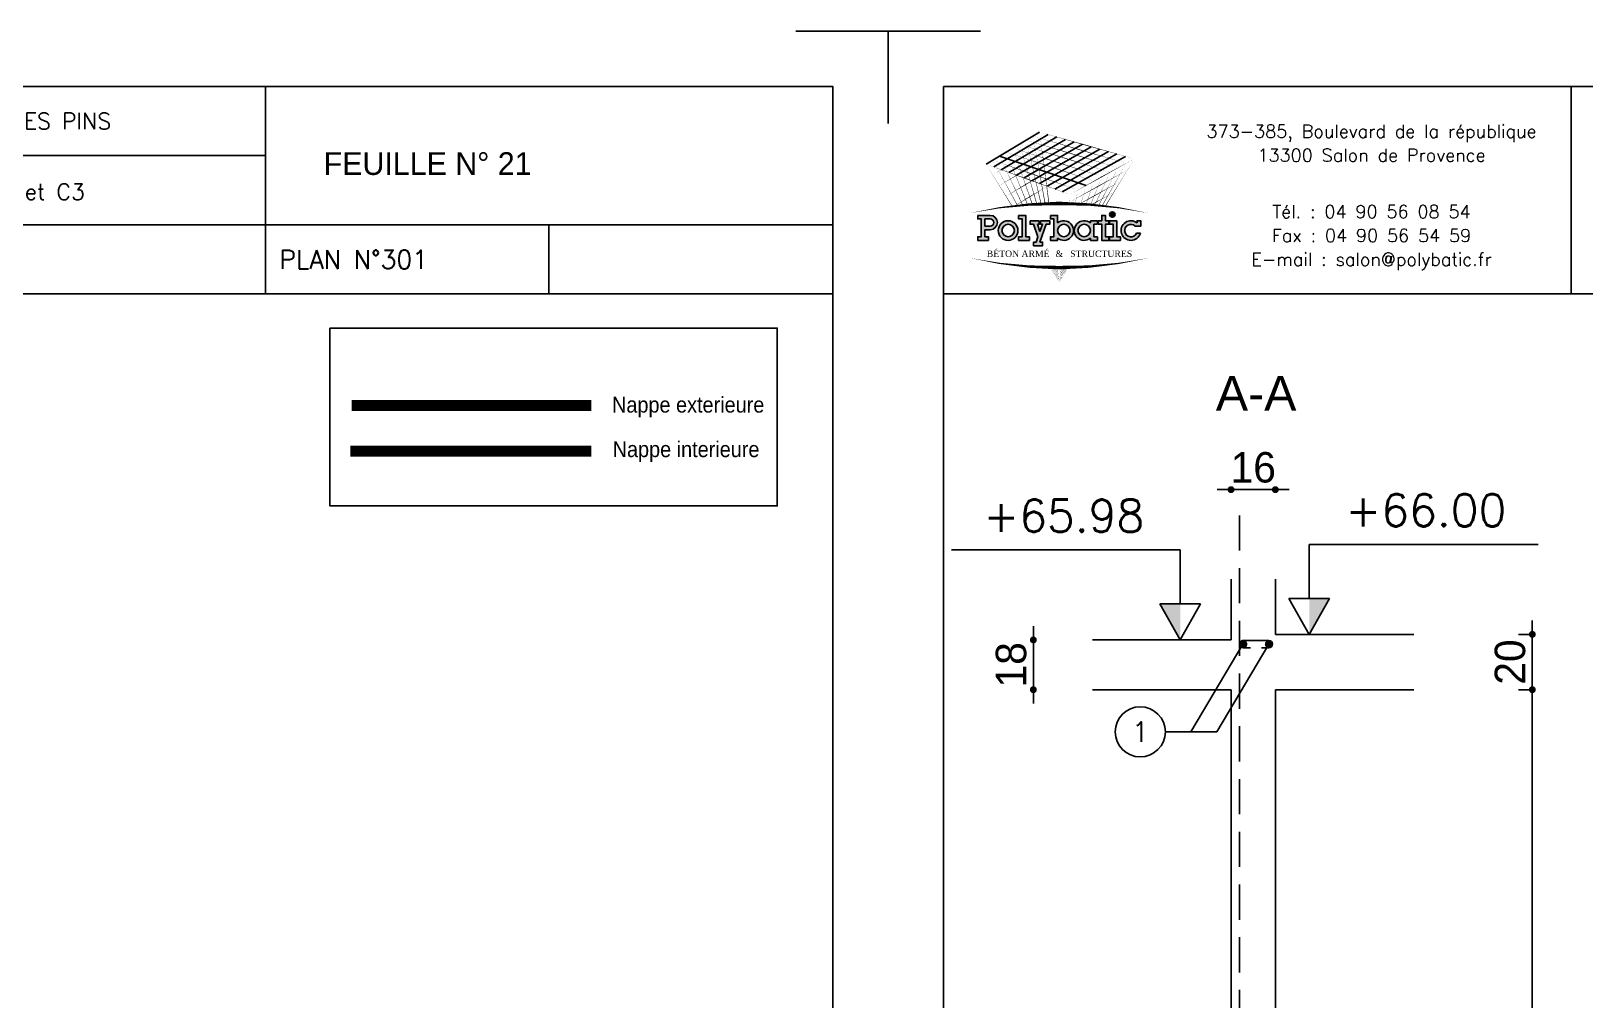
# Model space of a CAD drawing. Header units: metres. Extents: x -5618 to 118954, y -306 to 4637.
# Drawn here: x 13875 to 14436, y 1244 to 1594 of the extents above; entities that cross this region are included whole.
import ezdxf
from ezdxf.enums import TextEntityAlignment as Align

# ---------------------------------------------------------------- set-up
doc = ezdxf.new("R2010")
doc.units = ezdxf.units.M
doc.linetypes.add('CACHE', pattern=[9.524999999999999, 6.35, -3.175])
doc.linetypes.add('CACHEX2', pattern=[19.049999999999997, 12.7, -6.35])
for name, color, linetype in [('COTATION', 1, 'Continuous'), ('GO-CARTOUCHE', 7, 'Continuous'), ('GO-FER-HA', 140, 'Continuous'), ('GO-TEXTE', 9, 'Continuous'), ('K_ENT_M_Building_V.76', 7, 'Continuous'), ('STR_COTATION', 1, 'Continuous'), ('STR_TS', 22, 'Continuous'), ('STR_VOI-POT', 6, 'Continuous')]:
    doc.layers.add(name, color=color, linetype=linetype)
doc.layers.add('Kofragna_forma', color=7, linetype='Continuous', lineweight=70)
doc.styles.add('GrDimensions', font='simplex.shx')
doc.styles.add('POLYBATIC', font='TIMES.TTF')
doc.styles.add('schéma', font='simplex.shx')
doc.styles.add('TEXTE', font='romans.shx')
doc.styles.add('TEXTEBA', font='ARIAL.TTF')
doc.dimstyles.new('COUPE-20', dxfattribs={"dimscale": 0.5, "dimtxt": 22, "dimasz": 5, "dimexe": 0.05, "dimexo": 0, "dimgap": 5, "dimtad": 1, "dimdec": 0, "dimdsep": 46, "dimtxsty": 'Standard', "dimblk1": 'DOT', "dimblk2": 'DOT', "dimsah": 1, "dimcen": 0, "dimdle": 150, "dimclrd": 1, "dimclre": 1, "dimclrt": 7, "dimadec": 0, "dimazin": 0, "dimtfac": 1, "dimtdec": 0, "dimtix": 1, "dimtmove": 2, "dimatfit": 3, "dimldrblk": 'DOT', "dimfxl": 0, "dimtvp": 1, "dimtolj": 1, "dimtzin": 0, "dimarcsym": 0})

# ---------------------------------------------------------------- blocks, each defined once
blk = doc.blocks.new('A$C492E529B')
h = blk.add_hatch(color=256)
h.paths.add_polyline_path([(-1.982500000000002, 0.1), (-2.082500000000003, 0.1), (-2.082500000000003, 0.2999999999999999), (-1.932500000000003, 0.2999999999999999, 1), (-1.932500000000003, 0.7), (-2.282500000000002, 0.7), (-2.282500000000001, 0.6), (-2.182500000000003, 0.6), (-2.182500000000003, 0.1), (-2.282500000000003, 0.1), (-2.282500000000004, -6.938893903907228e-18), (-1.982500000000003, -6.938893903907228e-18)])
h.paths.add_polyline_path([(-2.082500000000003, 0.3999999999999889), (-2.082500000000003, 0.6), (-1.932500000000003, 0.6, -1), (-1.932500000000003, 0.3999999999999999)], flags=16)
h = blk.add_hatch(color=256)
h.paths.add_polyline_path([(-1.157500000000001, 0.275, 1), (-1.707500000000001, 0.275, 1)])
h.paths.add_polyline_path([(-1.607500000000002, 0.275, -1), (-1.257500000000002, 0.275, -1)], flags=16)
for color, points in [(256, [(-0.9375, 0.7), (-1.137499999999999, 0.7000000000000001), (-1.137500000000001, 0.5999999999999999), (-1.0375, 0.6), (-1.0375, 0.09999999999999998), (-1.137500000000001, 0.09999999999999996), (-1.137499999999999, -4.163336342344337e-17), (-0.8375000000000021, -4.163336342344337e-17), (-0.8375000000000004, 0.09999999999999994), (-0.9374999999999982, 0.09999999999999998)]), (256, [(-0.3674999999999997, 0.45), (-0.2675000000000001, 0.45), (-0.2674999999999983, 0.55), (-0.5234481005020868, 0.55), (-0.5234481005020868, 0.45), (-0.4734481005020861, 0.45), (-0.5425000000000004, 0.2527088585773882), (-0.6115518994979148, 0.45), (-0.5615518994979141, 0.45), (-0.5615518994979141, 0.55), (-0.8175000000000008, 0.55), (-0.8175000000000008, 0.45), (-0.7175000000000011, 0.45), (-0.5954740502510436, 0.1013544292886954), (-0.6484481005020868, -0.04999999999999991), (-0.7175000000000011, -0.04999999999999991), (-0.7175000000000011, -0.1499999999999999), (-0.4675000000000011, -0.1499999999999999), (-0.4675000000000011, -0.04999999999999991), (-0.5424999999999986, -0.0499999999999999)]), (256, [(1.392500000000002, 0.55), (1.2925, 0.55), (1.2925, 0.7000000000000001), (1.192500000000003, 0.7000000000000001), (1.192500000000003, 0.55), (1.092500000000003, 0.55), (1.092500000000003, 0.45), (1.192500000000004, 0.45), (1.192500000000003, -6.938893903907228e-18), (1.392500000000002, -6.938893903907228e-18), (1.392500000000002, 0.1), (1.292500000000004, 0.1), (1.292500000000004, 0.45), (1.392500000000005, 0.45)]), (140, [(1.412500000000003, 0.7250000000000001, 1), (1.562500000000005, 0.7250000000000001, 1)]), (256, [(1.612500000000002, 0.55), (1.412500000000003, 0.55), (1.412500000000003, 0.45), (1.512500000000003, 0.45), (1.512500000000003, 0.1), (1.412500000000003, 0.09999999999999999), (1.412500000000003, -6.938893903907228e-18), (1.712500000000002, -6.938893903907228e-18), (1.7125, 0.09999999999999999), (1.612500000000002, 0.1)]), (256, [(2.129974487139162, 0.4), (2.282500000000004, 0.4), (2.282500000000002, 0.55), (2.182500000000005, 0.55), (2.182500000000003, 0.487132034355964, 3.359496397493009), (2.272075131106462, 0.2), (2.165613883008421, 0.2, -3.125801635094081)])]:
    blk.add_hatch(color=color).paths.add_polyline_path(points)
h = blk.add_hatch(color=256)
h.paths.add_polyline_path([(-0.04749999999999943, 0.4871320343559638), (-0.04749999999999766, 0.7000000000000001), (-0.2474999999999987, 0.7), (-0.2474999999999987, 0.6000000000000001), (-0.1474999999999991, 0.6000000000000001), (-0.1474999999999991, 0.1), (-0.2475000000000005, 0.09999999999999999), (-0.2474999999999987, -6.938893903907228e-18), (-0.04749999999999766, -1.387778780781446e-17), (-0.04749999999999943, 0.06286796564403607, 2.121320343559649)])
h.paths.add_polyline_path([(-0.04749999999999943, 0.275, -1), (0.3025000000000002, 0.275, -1)], flags=16)
h = blk.add_hatch(color=256)
h.paths.add_polyline_path([(1.072500000000003, 0.1), (0.9725000000000037, 0.1), (0.9725000000000037, 0.45), (1.072500000000003, 0.45), (1.072500000000003, 0.55), (0.872500000000004, 0.55), (0.872500000000004, 0.4871320343559638, 2.121320343559652), (0.872500000000004, 0.06286796564403632), (0.8725000000000058, -1.387778780781446e-17), (1.072500000000002, 0)])
h.paths.add_polyline_path([(0.5225000000000026, 0.275, -1), (0.8725000000000023, 0.275, -1)], flags=16)
for p, q in [((-0.5954740502510436, 0.101354429288693), (-0.7175000000000011, 0.45)), ((-0.5425000000000004, 0.2527088585773872), (-0.6115518994979148, 0.45)), ((-0.5425000000000004, -0.04999999999999991), (-0.3674999999999997, 0.45)), ((-0.5425000000000004, 0.2527088585773867), (-0.4734481005020861, 0.45)), ((0.872500000000004, 0.55), (0.872500000000004, 0.4871320343559638)), ((1.072500000000003, 0.55), (0.872500000000004, 0.55)), ((0.9725000000000037, 0.1), (0.9725000000000037, 0.45)), ((0.9725000000000037, 0.45), (1.072500000000003, 0.45)), ((1.072500000000003, 0.45), (1.072500000000003, 0.55)), ((-0.6484481005020868, -0.04999999999999991), (-0.5954740502510454, 0.1013544292886897)), ((0.872500000000004, 0.06286796564403632), (0.872500000000004, -6.938893903907228e-18)), ((1.072500000000003, 0.1), (0.9725000000000037, 0.1)), ((1.072500000000003, -6.938893903907228e-18), (1.072500000000003, 0.1)), ((2.165613883008421, 0.2), (2.272075131106462, 0.2)), ((0.872500000000004, -6.938893903907228e-18), (1.072500000000003, -6.938893903907228e-18))]:
    blk.add_line(p, q)
for points in [[(-2.282500000000002, 0.7), (-1.932500000000003, 0.7)], [(-2.282500000000002, 0.7), (-2.282500000000002, 0.6), (-2.182500000000003, 0.6), (-2.182500000000003, 0.1), (-2.282500000000002, 0.1), (-2.282500000000002, -6.938893903907228e-18), (-1.982500000000003, -6.938893903907228e-18), (-1.982500000000003, 0.1), (-2.082500000000003, 0.1), (-2.082500000000003, 0.2999999999999999), (-1.932500000000003, 0.2999999999999999)], [(-2.082500000000003, 0.3999999999999999), (-2.082500000000003, 0.6), (-1.932500000000003, 0.6)], [(-1.137499999999999, 0.7), (-0.9375, 0.7), (-0.9375, 0.09999999999999998), (-0.8375000000000004, 0.09999999999999994), (-0.8375000000000004, -4.163336342344337e-17), (-1.137499999999999, -4.163336342344337e-17), (-1.137499999999999, 0.09999999999999998), (-1.0375, 0.09999999999999998), (-1.0375, 0.6), (-1.137499999999999, 0.6), (-1.137499999999999, 0.7)], [(-0.8175000000000008, 0.55), (-0.5615518994979141, 0.55)], [(-0.8175000000000008, 0.55), (-0.8175000000000008, 0.45), (-0.7175000000000011, 0.45)], [(-0.6115518994979148, 0.45), (-0.5615518994979141, 0.45), (-0.5615518994979141, 0.55)], [(-0.5234481005020868, 0.55), (-0.2675000000000001, 0.55), (-0.2675000000000001, 0.45), (-0.3674999999999997, 0.45)], [(-0.4734481005020861, 0.45), (-0.5234481005020868, 0.45), (-0.5234481005020868, 0.55)], [(-0.2474999999999987, 0.7), (-0.2474999999999987, 0.6000000000000001), (-0.1474999999999991, 0.6000000000000001), (-0.1474999999999991, 0.1), (-0.2474999999999987, 0.1), (-0.2474999999999987, -6.938893903907228e-18), (-0.04749999999999943, -6.938893903907228e-18), (-0.04749999999999943, 0.06286796564403607)], [(-0.04749999999999943, 0.4871320343559638), (-0.04749999999999943, 0.7), (-0.2474999999999987, 0.7)], [(1.092500000000003, 0.55), (1.192500000000003, 0.55), (1.192500000000003, 0.7000000000000001), (1.292500000000002, 0.7000000000000001), (1.292500000000002, 0.55), (1.392500000000004, 0.55), (1.392500000000004, 0.45), (1.292500000000002, 0.45), (1.292500000000002, 0.1), (1.392500000000004, 0.1), (1.392500000000004, -6.938893903907228e-18), (1.192500000000003, -6.938893903907228e-18), (1.192500000000003, 0.45), (1.092500000000003, 0.45)], [(1.092500000000003, 0.45), (1.092500000000003, 0.55)], [(1.412500000000003, 0.45), (1.412500000000003, 0.55), (1.612500000000002, 0.55), (1.612500000000002, 0.1), (1.712500000000002, 0.1), (1.712500000000002, -6.938893903907228e-18), (1.412500000000003, -6.938893903907228e-18), (1.412500000000003, 0.1), (1.512500000000003, 0.1), (1.512500000000003, 0.45), (1.412500000000003, 0.45)], [(2.182500000000003, 0.487132034355964), (2.182500000000003, 0.55), (2.282500000000002, 0.55), (2.282500000000002, 0.4), (2.129974487139162, 0.4)], [(-2.082500000000003, 0.3999999999999999), (-1.932500000000003, 0.3999999999999999)], [(-0.6484481005020868, -0.04999999999999991), (-0.7175000000000011, -0.04999999999999991), (-0.7175000000000011, -0.1499999999999999), (-0.4675000000000011, -0.1499999999999999), (-0.4675000000000011, -0.04999999999999991), (-0.5425000000000004, -0.04999999999999991)]]:
    blk.add_lwpolyline(points)
for centre, radius in [((-1.432500000000001, 0.275), 0.275), ((-1.432500000000001, 0.275), 0.175), ((0.1275000000000013, 0.275), 0.175), ((0.6975000000000033, 0.275), 0.175)]:
    blk.add_circle(centre, radius)
at = {"color": 140}
blk.add_circle((1.487500000000004, 0.7250000000000001), 0.07500000000000107, dxfattribs=at)
for centre, radius, start, end in [((-1.932500000000003, 0.5), 0.2, 270, 90), ((-1.932500000000003, 0.5), 0.1, 270, 90), ((0.1275000000000013, 0.275), 0.275, 230.4788036413577, 129.5211963586423), ((0.6975000000000033, 0.275), 0.275, 50.47880364135766, 309.5211963586423), ((2.007500000000002, 0.275), 0.275, 50.47880364135766, 344.1733798681277), ((2.007500000000002, 0.275), 0.175, 45.58469140280684, 334.6230664748476)]:
    blk.add_arc(centre, radius, start, end)
blk = doc.blocks.new('POLYBATIC')
at = {"color": 140}
for p, q in [((-0.4296875000004547, 3.28125), (-1.601562500000455, 2.578125)), ((-1.434659090909463, 2.517755681818244), (-0.2414772727272521, 3.227982954545496)), ((-1.267755681818471, 2.457386363636374), (-0.05326704545473149, 3.174715909090992)), ((0.1349431818182438, 3.121448863636374), (-1.100852272727479, 2.397017045454504)), ((-0.933948863636715, 2.336647727272748), (0.323153409090537, 3.06818181818187)), ((-1.308593750000455, 2.75390625), (0.5859375, 2.109375)), ((-0.7670454545457233, 2.276278409090992), (0.5113636363635123, 3.014914772727252)), ((0.6995738636360329, 2.961647727272748), (-0.6001420454547315, 2.215909090909008)), ((-0.4332386363639671, 2.155539772727366), (0.8877840909092356, 2.908380681818244)), ((1.075994318181529, 2.855113636363626), (-0.2663352272729753, 2.095170454545496)), ((-0.09943181818198354, 2.034801136363626), (1.264204545454504, 2.801846590909008)), ((1.452414772727025, 2.748579545454504), (0.06747159090900823, 1.97443181818187))]:
    blk.add_line(p, q, dxfattribs=at)
for points in [[(-1.015625000000455, 2.9296875, 0.015625, 0, 0), (-0.4296875000004547, 3.28125, 0, 0, 0)], [(-0.8380681818182438, 2.87286931818187, 0.015625, 0, 0), (-0.2414772727272521, 3.227982954545496, 0, 0, 0)], [(0.283203125, 2.802734375, 0.015625, 0, 0), (-0.7226562500004547, 3.10546875, 0, 0, 0)], [(-0.3979455071712437, 1.710090152438511, 0.01404154563583916, 0, 0), (-0.7226562500004547, 3.10546875, 0, 0, 0)], [(-0.6605113636364877, 2.816051136363626, 0.015625, 0, 0), (-0.05326704545473149, 3.174715909090992, 0, 0, 0)], [(0.4443359375002274, 2.8955078125, 0.015625, 0, 0), (-0.5761718750004547, 3.193359375, 0, 0, 0)], [(-0.3091679367046254, 1.713523988177485, 0.01448156953465553, 0, 0), (-0.5761718750004547, 3.193359375, 0, 0, 0)], [(-0.4829545454547315, 2.759232954545496, 0.015625, 0, 0), (0.1349431818182438, 3.121448863636374, 0, 0, 0)], [(0.60546875, 2.98828125, 0.015625, 0, 0), (-0.4296875000004547, 3.28125, 0, 0, 0)], [(-0.2247129179731928, 1.715989555429132, 0.01490724232924596, 0, 0), (-0.4296875000004547, 3.28125, 0, 0, 0)], [(-0.3053977272729753, 2.702414772727366, 0.015625, 0, 0), (0.323153409090537, 3.06818181818187, 0, 0, 0)], [(-1.601562500000455, 2.578125, 0, 0.015625, 0), (-1.015625000000455, 2.9296875, 0, 0, 0)], [(-1.434659090909463, 2.517755681818244, 0, 0.015625, 0), (-0.8380681818182438, 2.87286931818187, 0, 0, 0)], [(-0.3613281249997726, 2.431640625, 0.015625, 0, 0), (-1.308593750000455, 2.75390625, 0, 0, 0)], [(-0.8000544418000572, 1.683696661101635, 0.01214422228537064, 0, 0), (-1.308593750000455, 2.75390625, 0, 0, 0)], [(-1.267755681818471, 2.457386363636374, 0, 0.015625, 0), (-0.6605113636364877, 2.816051136363626, 0, 0, 0)], [(-0.2001953125, 2.5244140625, 0.015625, 0, 0), (-1.162109375000455, 2.841796875, 0, 0, 0)], [(-0.6921335829376858, 1.692528341469028, 0.01263800449243644, 0, 0), (-1.162109375000455, 2.841796875, 0, 0, 0)], [(-1.100852272727479, 2.397017045454504, 0, 0.015625, 0), (-0.4829545454547315, 2.759232954545496, 0, 0, 0)], [(-0.03906250000045475, 2.6171875, 0.015625, 0, 0), (-1.015625000000455, 2.9296875, 0, 0, 0)], [(-0.5892474188822234, 1.699752169851649, 0.0131193101882493, 0, 0), (-1.015625000000455, 2.9296875, 0, 0, 0)], [(-0.390625, 2.982954545454504, 0, 0.015625, 0), (-0.9232954545454959, 2.663352272727366, 0, 0, 0)], [(0.1220703125, 2.7099609375, 0.015625, 0, 0), (-0.8691406250004547, 3.017578125, 0, 0, 0)], [(-0.4912426523219438, 1.705550332218991, 0.01358734283786201, 0, 0), (-0.8691406250004547, 3.017578125, 0, 0, 0)], [(-0.1278409090909918, 2.645596590909008, 0.015625, 0, 0), (0.5113636363635123, 3.014914772727252, 0, 0, 0)], [(0.04971590909099177, 2.588778409090992, 0.015625, 0, 0), (0.6995738636360329, 2.961647727272748, 0, 0, 0)], [(0.2272727272727479, 2.531960227272748, 0.015625, 0, 0), (0.8877840909092356, 2.908380681818244, 0, 0, 0)], [(1.2890625, 2.5, 0, 0.015625, 0), (0.283203125, 2.802734375, 0, 0, 0)], [(0.4048295454542767, 2.475142045454504, 0.015625, 0, 0), (1.075994318181529, 2.855113636363626, 0, 0, 0)], [(1.46484375, 2.59765625, 0, 0.015625, 0), (0.4443359375002274, 2.8955078125, 0, 0, 0)], [(0.5823863636364877, 2.41832386363626, 0.015625, 0, 0), (1.264204545454504, 2.801846590909008, 0, 0, 0)], [(1.640625000000227, 2.6953125, 0, 0.015625, 0), (0.60546875, 2.98828125, 0, 0, 0)], [(0.7599431818180165, 2.36150568181813, 0.015625, 0, 0), (1.452414772727025, 2.748579545454504, 0, 0, 0)], [(-0.68359375, 2.24609375, 0.015625, 0, 0), (-1.601562500000455, 2.578125, 0, 0, 0)], [(-1.031467709796289, 1.660411435280935, 0.01112380078447304, 0, 0), (-1.601562500000455, 2.578125, 0, 0, 0)], [(-1.455965909090764, 2.34375, 0, 0.015625, 0), (-0.9232954545454959, 2.663352272727366, 0, 0, 0)], [(-0.5224609375, 2.3388671875, 0.015625, 0, 0), (-1.455078125000455, 2.666015625, 0, 0, 0)], [(-0.9131357219118854, 1.673060752227684, 0.0116390314757204, 0, 0), (-1.455078125000455, 2.666015625, 0, 0, 0)], [(-1.310369318181984, 2.109375, 0, 0.015625, 0), (-0.8309659090909918, 2.397017045454504, 0, 0, 0)], [(-0.933948863636715, 2.336647727272748, 0, 0.015625, 0), (-0.3053977272729753, 2.702414772727366, 0, 0, 0)], [(-0.3515625, 2.684659090909008, 0, 0.015625, 0), (-0.8309659090909918, 2.397017045454504, 0, 0, 0)], [(-0.7670454545457233, 2.276278409090992, 0, 0.015625, 0), (-0.1278409090909918, 2.645596590909008, 0, 0, 0)], [(-0.3124999999997726, 2.386363636363626, 0, 0.015625, 0), (-0.738636363636715, 2.13068181818187, 0, 0, 0)], [(-0.6001420454547315, 2.215909090909008, 0, 0.015625, 0), (0.04971590909099177, 2.588778409090992, 0, 0, 0)], [(-0.4332386363639671, 2.155539772727366, 0, 0.015625, 0), (0.2272727272727479, 2.531960227272748, 0, 0, 0)], [(0.5859375, 2.109375, 0, 0.015625, 0), (-0.3613281249997726, 2.431640625, 0, 0, 0)], [(-0.2663352272729753, 2.095170454545496, 0, 0.015625, 0), (0.4048295454542767, 2.475142045454504, 0, 0, 0)], [(0.7617187500002274, 2.20703125, 0, 0.015625, 0), (-0.2001953125, 2.5244140625, 0, 0, 0)], [(-0.09943181818198354, 2.034801136363626, 0, 0.015625, 0), (0.5823863636364877, 2.41832386363626, 0, 0, 0)], [(0.9374999999995453, 2.3046875, 0, 0.015625, 0), (-0.03906250000045475, 2.6171875, 0, 0, 0)], [(1.11328125, 2.40234375, 0, 0.015625, 0), (0.1220703125, 2.7099609375, 0, 0, 0)], [(0.7810150218122089, 1.685348204963248, 0.00932677131755205, 0, 0), (1.11328125, 2.40234375, 0, 0, 0)], [(0.8522727272725206, 2.095170454545496, 0.015625, 0, 0), (1.491477272727025, 2.450284090909008, 0, 0, 0)], [(0.8650912233908912, 1.677752675667421, 0.01027809155415822, 0, 0), (1.2890625, 2.5, 0, 0, 0)], [(0.9374999999995453, 2.3046875, 0.015625, 0, 0), (1.640625000000227, 2.6953125, 0, 0, 0)], [(0.9418075391890852, 1.670138702828694, 0.01115810583063171, 0, 0), (1.46484375, 2.59765625, 0, 0, 0)], [(1.012016020391002, 1.662597747784957, 0.01197350437350787, 0, 0), (1.640625000000227, 2.6953125, 0, 0, 0)], [(-1.164772727272975, 1.875, 0, 0.015625, 0), (-0.738636363636715, 2.13068181818187, 0, 0, 0)], [(0.234375, 1.9140625, 0, 0.015625, 0), (-0.68359375, 2.24609375, 0, 0, 0)], [(-0.2734375, 2.08806818181813, 0, 0.015625, 0), (-0.6463068181817562, 1.864346590909008, 0, 0, 0)], [(0.41015625, 2.01171875, 0, 0.015625, 0), (-0.5224609375, 2.3388671875, 0, 0, 0)], [(0.06747159090900823, 1.97443181818187, 0, 0.015625, 0), (0.7599431818180165, 2.36150568181813, 0, 0, 0)], [(0.2130681818182438, 1.74005681818187, 0, 0.015625, 0), (0.8522727272725206, 2.095170454545496, 0, 0, 0)], [(0.234375, 1.9140625, 0, 0.015625, 0), (0.9374999999995453, 2.3046875, 0, 0, 0)], [(0.4740167860959446, 1.706460429945992, 0.005969104741541102, 0, 0), (0.5859375, 2.109375, 0, 0, 0)], [(0.5866968277300657, 1.699916449576676, 0.007180386554667803, 0, 0), (0.7617187500002274, 2.20703125, 0, 0, 0)], [(0.6885950454347949, 1.692796153361087, 0.008296831818832406, 0, 0), (0.9374999999995453, 2.3046875, 0, 0, 0)], [(0.7648212005681216, 1.884417712436971, 0.015625, 0, 0), (1.342329545454277, 2.20525568181813, 0, 0, 0)], [(-1.953125, 1.5078125, 0, 0.078125, -0.05384344768960826), (0, 1.71875, 0, 0, 0)], [(-1.019176136363967, 1.640625, 0, 0.015625, 0), (-0.6463068181817562, 1.864346590909008, 0, 0, 0)], [(-0.2343750000004547, 1.789772727272748, 0, 0.006380219183002012, 0), (-0.364879483288405, 1.711470037299478, 0, 0.006380219183002012, 0)], [(1.953125, 1.5078125, 0, 0.078125, 0.05384344768960826), (0, 1.71875, 0, 0, 0)], [(0.2101635290903232, 1.716335487573815, 0.003228196121244227, 0, 0), (0.234375, 1.9140625, 0, 0, 0)], [(0.3490664007761097, 1.712087584760297, 0.004654464702752464, 0, 0), (0.41015625, 2.01171875, 0, 0, 0)], [(0.4469534160696185, 1.707824498826653, 0.006931142164855608, 0.015625, 0), (0.7670454545452685, 1.885653409090992, 0, 0, 0)], [(0.6795939278408696, 1.674900666982467, 0.015625, 0, 0), (1.193181818181984, 1.960227272727366, 0, 0, 0)], [(0.9595825479204905, 1.668281339753776, 0.002934513941093933, 0, 0), (1.044034090909008, 1.715198863636374, 0, 0, 0)], [(-1.953125, 0.5234375, 0, 0.078125, 0.05384344768960826), (0, 0.3125, 0, 0, 0)], [(1.953125, 0.5234375, 0, 0.078125, -0.05384344768960826), (0, 0.3125, 0, 0, 0)], [(0, 0, 0, 0.003813184372856077, 0), (-0.195425699109137, 0.3145877107606339, 0, 0.003813184372856077, 0)], [(0, 0, 0, 0.003681835129602301, 0), (-0.1714354482223825, 0.3141065594943484, 0, 0.003681835129602301, 0)], [(0, 0, 0, 0.003559883067564705, 0), (-0.1490701034542781, 0.3137146953291676, 0, 0.003559883067564705, 0)], [(0, 0, 0, 0.003446298807918057, 0), (-0.1281592369196005, 0.3133977978450275, 0, 0.003446298807918057, 0)], [(0, 0, 0, 0.003340204242443637, 0), (-0.1085566378797012, 0.3131441477290764, 0, 0.003340204242443637, 0)], [(0, 0, 0, 0.00324084487628895, 0), (-0.09013599812169559, 0.312944083366574, 0, 0.00324084487628895, 0)], [(0, 0, 0, 0.00314756816438513, 0), (-0.07278751380135873, 0.312789586335839, 0, 0.00314756816438513, 0)], [(0, 0, 0, 0.003059806352468915, 0), (-0.05641517962362741, 0.3126739616427585, 0, 0.003059806352468915, 0)], [(0, 0, 0, 0.003059806352468926, 0), (-0.05641517962362741, 0.3126739616427585, 0, 0.003059806352468926, 0)], [(0, 0, 0, 0.002977062747662009, 0), (-0.04093461278057475, 0.3125915885044606, 0, 0.002977062747662009, 0)], [(0, 0, 0, 0.005103348149100338, 0), (0.03827511111785498, 0.3125800741324838, 0, 0.005103348149100338, 0)], [(0, 0, 0, 0.004857820584163759, 0), (0.06375889516698408, 0.3127222001055543, 0, 0.004857820584163759, 0)], [(0, 0, 0, 0.004635747574430795, 0), (0.08692026702033218, 0.3129129612740371, 0, 0.004635747574430795, 0)], [(0, 0, 0, 0.004433818568920311, 0), (0.1080743276174871, 0.3131384364301084, 0, 0.004433818568920311, 0)], [(0, 0, 0, 0.004249332961201733, 0), (0.1274799888360576, 0.3133883058886795, 0, 0.004249332961201733, 0)], [(0, 0, 0, 0.004080063185600645, 0), (0.1453522509866616, 0.3136548573932032, 0, 0.004080063185600645, 0)], [(0, 0, 0, 0.003924153640373415, 0), (0.1618713376651613, 0.3139322912297757, 0, 0.003924153640373415, 0)], [(0, 0, 0, 0.003780044831076442, 0), (0.1771896014565755, 0.3142162265830848, 0, 0.003780044831076442, 0)], [(0, 0, 0, 0.003646415603355052, 0), (0.1914368191760332, 0.314503345789376, 0, 0.003646415603355052, 0)]]:
    blk.add_lwpolyline(points, format="xyseb", dxfattribs=at)
at = {"color": 5, "xscale": 0.78125, "yscale": 0.78125, "zscale": 0.78125}
blk.add_blockref('A$C492E529B', (0, 0.9102189642169378), dxfattribs=at)
at = {"lineweight": 60, "style": 'POLYBATIC'}
for s, p in [('BÉTON ARMÉ', (-1.586656885245475, 0.546875)), ('STRUCTURES', (0.2401012856082616, 0.546875))]:
    blk.add_text(s, height=0.140625, dxfattribs=at).set_placement(p)
at = {"color": 140, "style": 'POLYBATIC'}
blk.add_text('&', height=0.140625, dxfattribs=at).set_placement((0, 0.546875), align=Align.CENTER)
blk = doc.blocks.new('_DOT')
at = {"color": 0, "linetype": 'ByBlock'}
blk.add_line((-0.5, 0), (-1, 0), dxfattribs=at)
at = {"color": 0, "linetype": 'ByBlock', "const_width": 0.5}
blk.add_lwpolyline([(-0.25, 0, 1), (0.25, 0, 1)], format="xyb", close=True, dxfattribs=at)
blk = doc.blocks.new('*D811')
at = {"layer": 'COTATION', "color": 1, "lineweight": -2, "ltscale": 4.5}
for p, q in [((14412.48274532082, 1355.787650645223), (14417.50774532082, 1355.787650645223)), ((14417.48274532082, 1098.287650645224), (14417.48274532082, 1353.287650645223)), ((14412.48274532082, 1095.787650645224), (14417.50774532082, 1095.787650645224))]:
    blk.add_line(p, q, dxfattribs=at)
at = {"layer": 'DEFPOINTS', "color": 0, "lineweight": -3, "ltscale": 4.5}
for p in [(14374.7091089848, 1355.787650645223), (14417.48274532082, 1355.787650645223), (14374.7091089848, 1095.787650645224)]:
    blk.add_point(p, dxfattribs=at)
at = {"layer": 'COTATION', "color": 1, "lineweight": -2, "ltscale": 4.5, "xscale": 2.5, "yscale": 2.5, "zscale": 2.5}
for p, rotation in [((14417.48274532082, 1355.787650645223), 90), ((14417.48274532082, 1095.787650645224), 270)]:
    blk.add_blockref('_DOT', p, dxfattribs=dict(at, rotation=rotation))
at = {"layer": 'COTATION', "color": 7, "lineweight": -3, "ltscale": 4.5, "insert": (14409.48274532082, 1225.787650645226), "char_height": 11, "attachment_point": 5, "rotation": 90}
blk.add_mtext('\\A1;260', dxfattribs=at)
blk = doc.blocks.new('*D812')
at = {"layer": 'COTATION', "color": 1, "lineweight": -2, "ltscale": 4.5}
for p, q in [((14417.48274532082, 1378.290150645304), (14417.48274532082, 1380.790150645304)), ((14412.48274532082, 1375.790150645304), (14417.50774532082, 1375.790150645304)), ((14417.48274532082, 1355.787650645223), (14417.48274532082, 1375.790150645304)), ((14412.48274532082, 1355.787650645223), (14417.50774532082, 1355.787650645223)), ((14417.48274532082, 1353.287650645223), (14417.48274532082, 1350.787650645223))]:
    blk.add_line(p, q, dxfattribs=at)
at = {"layer": 'DEFPOINTS', "color": 0, "lineweight": -3, "ltscale": 4.5}
for p in [(14374.7091089848, 1375.790150645304), (14417.48274532082, 1375.790150645304), (14374.7091089848, 1355.787650645223)]:
    blk.add_point(p, dxfattribs=at)
at = {"layer": 'COTATION', "color": 1, "lineweight": -2, "ltscale": 4.5, "xscale": 2.5, "yscale": 2.5, "zscale": 2.5}
for p, rotation in [((14417.48274532082, 1375.790150645304), 270), ((14417.48274532082, 1355.787650645223), 90)]:
    blk.add_blockref('_DOT', p, dxfattribs=dict(at, rotation=rotation))
at = {"layer": 'COTATION', "color": 7, "lineweight": -3, "ltscale": 4.5, "insert": (14409.48274532082, 1365.788900645266), "char_height": 11, "attachment_point": 5, "rotation": 90}
blk.add_mtext('\\A1;20', dxfattribs=at)
blk = doc.blocks.new('*D813')
at = {"layer": 'DEFPOINTS', "color": 0, "lineweight": -3, "ltscale": 4.5}
for p in [(14324.7091089848, 1428.066610390957), (14308.7091089848, 1395.790150645303, 187.688179425467), (14324.7091089848, 1395.790150645303, 187.688179425467)]:
    blk.add_point(p, dxfattribs=at)
at = {"layer": 'STR_COTATION', "color": 1, "lineweight": -2, "ltscale": 4.5}
for p, q in [((14306.2091089848, 1428.066610390957), (14303.7091089848, 1428.066610390957)), ((14308.7091089848, 1428.078889772814), (14308.7091089848, 1428.091610390957)), ((14308.7091089848, 1428.066610390957), (14324.7091089848, 1428.066610390957)), ((14324.7091089848, 1428.078889772814), (14324.7091089848, 1428.091610390957)), ((14327.2091089848, 1428.066610390957), (14329.7091089848, 1428.066610390957))]:
    blk.add_line(p, q, dxfattribs=at)
at = {"layer": 'STR_COTATION', "color": 1, "lineweight": -2, "ltscale": 4.5, "xscale": 2.5, "yscale": 2.5, "zscale": 2.5}
blk.add_blockref('_DOT', (14308.7091089848, 1428.066610390957), dxfattribs=at)
at = {"layer": 'STR_COTATION', "color": 1, "lineweight": -2, "ltscale": 4.5, "xscale": 2.5, "yscale": 2.5, "zscale": 2.5, "rotation": 180}
blk.add_blockref('_DOT', (14324.7091089848, 1428.066610390957), dxfattribs=at)
at = {"layer": 'STR_COTATION', "color": 7, "lineweight": -3, "ltscale": 4.5, "insert": (14316.7091089848, 1436.066610390957), "char_height": 11, "attachment_point": 5}
blk.add_mtext('\\A1;16', dxfattribs=at)
blk = doc.blocks.new('*D815')
at = {"layer": 'DEFPOINTS', "color": 0, "lineweight": -3, "ltscale": 4.5}
for p in [(14237.30818551707, 1373.790150645304), (14258.7091089848, 1373.790150645304, 281.5322691381999), (14258.7091089848, 1355.787650645224, 281.5322691381999)]:
    blk.add_point(p, dxfattribs=at)
at = {"layer": 'STR_COTATION', "color": 1, "lineweight": -2, "ltscale": 4.5}
for p, q in [((14237.30818551707, 1376.290150645304), (14237.30818551707, 1378.790150645304)), ((14237.28887690987, 1373.790150645304), (14237.28318551707, 1373.790150645304)), ((14237.30818551707, 1355.787650645224), (14237.30818551707, 1373.790150645304)), ((14237.28887690987, 1355.787650645224), (14237.28318551707, 1355.787650645224)), ((14237.30818551707, 1353.287650645224), (14237.30818551707, 1350.787650645224))]:
    blk.add_line(p, q, dxfattribs=at)
at = {"layer": 'STR_COTATION', "color": 1, "lineweight": -2, "ltscale": 4.5, "xscale": 2.5, "yscale": 2.5, "zscale": 2.5}
for p, rotation in [((14237.30818551707, 1373.790150645304), 270), ((14237.30818551707, 1355.787650645224), 90)]:
    blk.add_blockref('_DOT', p, dxfattribs=dict(at, rotation=rotation))
at = {"layer": 'STR_COTATION', "color": 7, "lineweight": -3, "ltscale": 4.5, "insert": (14229.30818551707, 1364.788900645266), "char_height": 11, "attachment_point": 5, "rotation": 90}
blk.add_mtext('\\A1;18', dxfattribs=at)

msp = doc.modelspace()

# ---------------------------------------------------------------- linework, layer by layer
for p, q in [((13960.03893521964, 1573.739450405625), (13960.03893521964, 1498.770781202282)), ((13797.06897789441, 1548.714524444932), (13960.03893521987, 1548.714524444932)), ((13797.06897789441, 1523.717024444992), (13960.03893521987, 1523.717024444992)), ((13960.03893521964, 1523.744450405514), (14164.89118614817, 1523.744450405514)), ((14062.37543438515, 1523.744450405514), (14062.37543438515, 1498.770781202282))]:
    msp.add_line(p, q)
at = {"color": 7, "linetype": 'Continuous', "lineweight": -3}
for p, q in [((14297.71958755077, 1386.790150645304, 281.5322691381999), (14282.96938819836, 1386.790150645304, 281.5322691381999)), ((14290.34448787457, 1373.790150645304, 281.5322691381999), (14282.96938819836, 1386.790150645304, 281.5322691381999)), ((14297.71958755077, 1386.790150645304, 281.5322691381999), (14282.96938819836, 1386.790150645304, 281.5322691381999)), ((14290.34448787457, 1373.790150645304, 281.5322691381999), (14282.96938819836, 1386.790150645304, 281.5322691381999)), ((14290.34448787457, 1373.790150645304, 281.5322691381999), (14297.71958755077, 1386.790150645304, 281.5322691381999)), ((14290.34448787457, 1373.790150645304, 281.5322691381999), (14297.71958755077, 1386.790150645304, 281.5322691381999)), ((14329.53685700768, 1388.790150645304, 187.688179425467), (14344.28705636009, 1388.790150645304, 187.688179425467)), ((14336.91195668388, 1375.790150645304, 187.688179425467), (14329.53685700768, 1388.790150645304, 187.688179425467)), ((14329.53685700768, 1388.790150645304, 187.688179425467), (14344.28705636009, 1388.790150645304, 187.688179425467)), ((14336.91195668388, 1375.790150645304, 187.688179425467), (14329.53685700768, 1388.790150645304, 187.688179425467)), ((14336.91195668388, 1375.790150645304, 187.688179425467), (14344.28705636009, 1388.790150645304, 187.688179425467)), ((14336.91195668388, 1375.790150645304, 187.688179425467), (14344.28705636009, 1388.790150645304, 187.688179425467))]:
    msp.add_line(p, q, dxfattribs=at)
for points in [[(14151.55918614846, 1593.710024444776), (14184.8891861483, 1593.71002441544), (14184.8891861483, 1560.380024415249)], [(14184.8891861483, 1560.380024445051), (14184.8891861483, 1593.710024444776), (14218.21918614838, 1593.710024444776)], [(14431.5311861483, 1573.712024445221), (14431.53306624108, 1498.770781202282)], [(14164.89118614817, 1498.770781202282), (13214.98618614837, 1498.770781202282)], [(15154.79218614824, 1498.770781202282), (14204.88718614844, 1498.770781202282)]]:
    msp.add_lwpolyline(points)
for points in [[(13214.98618614837, 1573.712024445221), (13214.98618614837, 913.7780244450956), (14164.89118614817, 913.7780244450956), (14164.89118614817, 1573.712024445221)], [(14204.88718614844, 1573.712024445221), (14204.88718614844, 913.7780244450956), (15154.79218614824, 913.7780244450956), (15154.79218614824, 1573.712024445221)]]:
    msp.add_lwpolyline(points, close=True)
for points in [[(14282.96938819836, 1386.790150645304, 281.5322691381999), (14290.34448787457, 1373.790150645304, 281.5322691381999), (14290.34448787457, 1386.757333781384, 281.5322691381999)], [(14282.96938819836, 1386.790150645304, 281.5322691381999), (14290.34448787457, 1373.790150645304, 281.5322691381999), (14290.34448787457, 1386.757333781384, 281.5322691381999)], [(14344.28705636009, 1388.790150645304, 187.688179425467), (14336.91195668388, 1375.790150645304, 187.688179425467), (14336.91195668388, 1388.757333781384, 187.688179425467)], [(14344.28705636009, 1388.790150645304, 187.688179425467), (14336.91195668388, 1375.790150645304, 187.688179425467), (14336.91195668388, 1388.757333781384, 187.688179425467)]]:
    msp.add_solid(points, dxfattribs=at)
at = {"layer": 'GO-FER-HA', "elevation": 93.84408971273349}
for points in [[(14322.33315811441, 1372.223148323659), (14303.55436679057, 1340.590890182697), (14284.968182748, 1340.590890182697)], [(14313.00118408114, 1372.223148323659), (14294.2223927573, 1340.590890182697), (14284.96818274799, 1340.590890182697)]]:
    msp.add_lwpolyline(points, dxfattribs=at)
at = {"layer": 'GO-FER-HA'}
msp.add_circle((14275.91142011314, 1340.590890182697, 93.84408971273349), 9.05676263485475, dxfattribs=at)
at = {"layer": 'K_ENT_M_Building_V.76', "color": 30, "linetype": 'Continuous', "lineweight": -3}
for p, q in [((14283.84448787457, 1406.290150645304, 281.5322691381999), (14207.70163073171, 1406.290150645304, 281.5322691381999)), ((14283.84448787457, 1406.290150645304, 281.5322691381999), (14207.70163073171, 1406.290150645304, 281.5322691381999)), ((14290.34448787457, 1406.290150645304, 281.5322691381999), (14283.84448787457, 1406.290150645304, 281.5322691381999)), ((14290.34448787457, 1406.290150645304, 281.5322691381999), (14283.84448787457, 1406.290150645304, 281.5322691381999)), ((14290.34448787457, 1386.790150645304, 281.5322691381999), (14290.34448787457, 1406.290150645304, 281.5322691381999)), ((14290.34448787457, 1386.790150645304, 281.5322691381999), (14290.34448787457, 1406.290150645304, 281.5322691381999)), ((14336.91195668388, 1388.790150645304, 187.688179425467), (14336.91195668388, 1408.290150645304, 187.688179425467)), ((14336.91195668388, 1408.290150645304, 187.688179425467), (14343.41195668388, 1408.290150645304, 187.688179425467)), ((14336.91195668388, 1388.790150645304, 187.688179425467), (14336.91195668388, 1408.290150645304, 187.688179425467)), ((14336.91195668388, 1408.290150645304, 187.688179425467), (14343.41195668388, 1408.290150645304, 187.688179425467)), ((14343.41195668388, 1408.290150645304, 187.688179425467), (14419.55481382675, 1408.290150645304, 187.688179425467)), ((14343.41195668388, 1408.290150645304, 187.688179425467), (14419.55481382675, 1408.290150645304, 187.688179425467))]:
    msp.add_line(p, q, dxfattribs=at)
at = {"layer": 'Kofragna_forma', "color": 4, "lineweight": -3}
for p, q in [((14308.7091089848, 1395.790150645303, 187.688179425467), (14308.7091089848, 1373.790150645304, 187.688179425467)), ((14324.7091089848, 1375.790150645304, 187.688179425467), (14324.7091089848, 1395.790150645303, 187.688179425467)), ((14374.7091089848, 1375.790150645304, 187.688179425467), (14324.7091089848, 1375.790150645304, 187.688179425467)), ((14308.7091089848, 1373.790150645304, 281.5322691381999), (14258.7091089848, 1373.790150645304, 281.5322691381999)), ((14258.7091089848, 1355.787650645224, 281.5322691381999), (14308.7091089848, 1355.787650645224, 281.5322691381999)), ((14308.7091089848, 1355.787650645224, 187.688179425467), (14308.7091089848, 1080.787650645224, 187.688179425467)), ((14324.7091089848, 1095.787650645224, 187.688179425467), (14324.7091089848, 1355.787650645223, 187.688179425467)), ((14324.7091089848, 1355.787650645223, 187.688179425467), (14374.7091089848, 1355.787650645223, 187.688179425467))]:
    msp.add_line(p, q, dxfattribs=at)
at = {"layer": 'STR_TS', "color": 7}
msp.add_lwpolyline([(13983.31918287449, 1486.445730273484), (14144.86292039356, 1486.445730273484), (14144.86292039356, 1422.160350701324), (13983.31918287449, 1422.160350701324)], close=True, dxfattribs=at)
at = {"layer": 'STR_TS', "linetype": 'CACHE', "ltscale": 2, "const_width": 4}
msp.add_lwpolyline([(14077.73914497177, 1458.451324364585), (13991.18126385968, 1458.451324364585)], dxfattribs=at)
at = {"layer": 'STR_TS', "const_width": 4}
msp.add_lwpolyline([(14077.73914497177, 1441.996368096392), (13990.61978779844, 1441.996368096392)], dxfattribs=at)
at = {"layer": 'STR_VOI-POT', "color": 1, "linetype": 'CACHEX2', "elevation": 187.688179425467}
msp.add_lwpolyline([(14311.71187743711, 1418.787650645224), (14311.71094380754, 1095.787650645224)], dxfattribs=at)
at = {"layer": 'STR_VOI-POT', "const_width": 1.44, "elevation": 93.84408971273349}
for points in [[(14313.87019921197, 1372.223148323659, 1), (14312.43019921197, 1372.223148323659, 1)], [(14323.05315811441, 1372.223148323659, 1), (14321.61315811441, 1372.223148323659, 1)]]:
    msp.add_lwpolyline(points, format="xyb", close=True, dxfattribs=at)
at = {"layer": 'STR_VOI-POT', "elevation": 93.84408971273349}
msp.add_lwpolyline([(14319.71821286462, 1370.915675698709), (14322.33315811442, 1370.915675698709, 0.414213562373095), (14323.64063073936, 1372.223148323659), (14323.64063073936, 1372.308245376576, 0.414213562373095), (14322.33315811442, 1373.615718001531), (14313.15019921195, 1373.615718001531, 0.4319950440242252), (14311.84272658701, 1372.223148323659), (14311.84272658702, 1372.223148323659, 0.414213562373095), (14313.15019921195, 1370.915675698709), (14315.76514446185, 1370.915675698709)], format="xyb", dxfattribs=at)

# ---------------------------------------------------------------- block references
at = {"xscale": 16.49835000000894, "yscale": 16.49834999989253, "zscale": 16.49835000000003}
msp.add_blockref('POLYBATIC', (14246.65611316916, 1503.089303188183), dxfattribs=at)

# ---------------------------------------------------------------- texts
at = {"style": 'schéma'}
for s, height, p in [('AFFAIRE :CARRE DES PINS', 5.832750000000001, (13802.06847789456, 1558.296899445046)), ('BÂTIMENT C1, C2 et C3', 5.832750000000001, (13802.0684778948, 1532.743899415404)), ('PLAN N°301', 6.665999999999999, (13965.03843522003, 1507.885274415411))]:
    msp.add_text(s, height=height, dxfattribs=at).set_placement(p)
for s, p in [('373-385, Boulevard de la république', (14359.41183659412, 1555.17576115047)), ('13300 Salon de Provence', (14359.41183659412, 1546.545388232259)), ('Tél. : 04 90 56 08 54', (14359.41183659412, 1526.16227030665)), ('Fax : 04 90 56 54 59', (14359.41183659412, 1517.531897388789)), ('E-mail : salon@polybatic.fr', (14359.41183659412, 1508.901524470228))]:
    msp.add_text(s, height=4.6662, dxfattribs=at).set_placement(p, align=Align.CENTER)
at = {"linetype": 'ByBlock', "lineweight": -3, "ltscale": 4.5}
msp.add_text('FEUILLE N° 21', height=8.2, dxfattribs=at).set_placement((13981.03893521964, 1541.744450405514))
at = {"layer": 'GO-CARTOUCHE', "color": 2, "style": 'TEXTEBA', "width": 0.9}
for s, p in [('Nappe exterieure', (14112.67681490777, 1455.897458991665)), ('Nappe interieure', (14111.90839370566, 1439.806685332489))]:
    msp.add_text(s, height=5.702400000000001, dxfattribs=at).set_placement(p, align=Align.CENTER)
at = {"layer": 'GO-FER-HA', "style": 'TEXTE'}
msp.add_text('1', height=7.199999999999999, rotation=359.9999999999544, dxfattribs=at).set_placement((14275.91142011311, 1340.590890182697, 93.84408971273349), align=Align.MIDDLE_CENTER)
at = {"layer": 'GO-TEXTE', "style": 'TEXTEBA'}
msp.add_text('A-A', height=12.49708794321094, dxfattribs=at).set_placement((14303.20315251908, 1456.619519130618, 187.688179425467))
at = {"layer": 'K_ENT_M_Building_V.76', "color": 0, "linetype": 'Continuous', "lineweight": -3, "char_height": 11.7, "style": 'GrDimensions'}
for s, insert, attachment_point in [('+66.00', (14349.91195668389, 1414.790150645304, 187.688179425467), 7), ('+65.98', (14277.34448787456, 1412.790150645304, 281.5322691381999), 9)]:
    msp.add_mtext(s, dxfattribs=dict(at, insert=insert, attachment_point=attachment_point))

# ---------------------------------------------------------------- dimensions: what is measured, and where the dimension line sits
at = {"layer": 'COTATION', "lineweight": -3, "ltscale": 4.5}
for base, p1, p2, picture, middle in [((14417.48274532082, 1375.790150645304, 93.84408971273348), (14374.7091089848, 1355.787650645223, 93.84408971273348), (14374.7091089848, 1375.790150645304, 93.84408971273348), '*D812', (14409.48274532082, 1365.788900645266, 93.84408971273348)), ((14417.48274532082, 1355.787650645223, 93.84408971273348), (14374.7091089848, 1095.787650645224, 93.84408971273348), (14374.7091089848, 1355.787650645223, 93.84408971273348), '*D811', (14409.48274532082, 1225.787650645226, 93.84408971273348))]:
    dim = msp.add_linear_dim(base=base, p1=p1, p2=p2, angle=90, dimstyle='COUPE-20', dxfattribs=at)
    dim.commit()
    dim.dimension.update_dxf_attribs({"geometry": picture, "text_midpoint": middle})
at = {"layer": 'STR_COTATION', "lineweight": -3, "ltscale": 4.5}
dim = msp.add_linear_dim(base=(14324.7091089848, 1428.066610390957), p1=(14308.7091089848, 1395.790150645303, 187.688179425467), p2=(14324.7091089848, 1395.790150645303, 187.688179425467), dimstyle='COUPE-20', override={"dimfxl": 0.1}, dxfattribs=at)
dim.commit()
dim.dimension.update_dxf_attribs({"geometry": '*D813', "text_midpoint": (14316.7091089848, 1436.066610390957)})
dim = msp.add_linear_dim(base=(14237.30818551707, 1373.790150645304), p1=(14258.7091089848, 1355.787650645224, 281.5322691381999), p2=(14258.7091089848, 1373.790150645304, 281.5322691381999), angle=90, dimstyle='COUPE-20', override={"dimfxl": 0.1}, dxfattribs=at)
dim.commit()
dim.dimension.update_dxf_attribs({"geometry": '*D815', "text_midpoint": (14229.30818551707, 1364.788900645266)})

doc.saveas('drawing.dxf')
